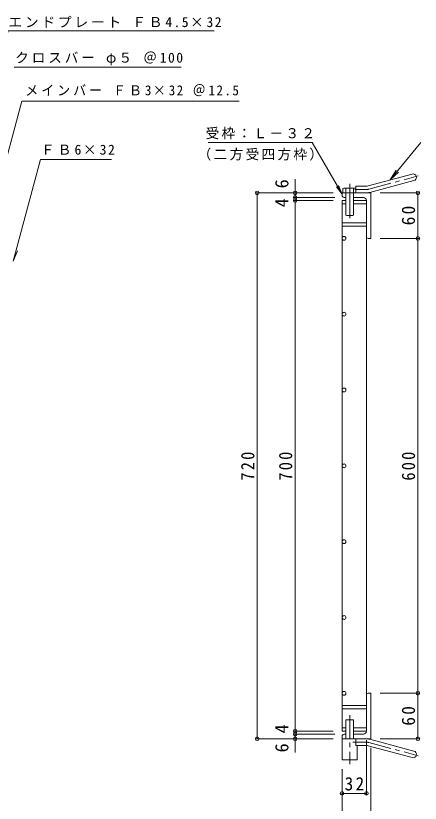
# Model space of a CAD drawing. Units: millimetres at full size, sheet at 1:6. Extents: x -1029 to 1061, y -825 to 760.
# Drawn here: x -385 to 149, y -279 to 760 of the extents above; entities that cross this region are included whole.
import ezdxf
from ezdxf.enums import TextEntityAlignment as Align

# ---------------------------------------------------------------- set-up
doc = ezdxf.new("R2010")
doc.units = ezdxf.units.MM
doc.header["$LTSCALE"] = 6
doc.header["$PDMODE"] = 32
doc.header["$PDSIZE"] = 4.8
doc.linetypes.add('CHAIN1', pattern=[8, 5, -1, 1, -1])
doc.linetypes.add('CHAIN2', pattern=[12, 9, -1, 1, -1])
for name, color, linetype, lineweight in [('A-1', 2, 'Continuous', 9), ('A-2', 3, 'Continuous', 9), ('A-4', 7, 'Continuous', 9), ('A-5', 7, 'Continuous', 9), ('A-9', 4, 'Continuous', 9)]:
    doc.layers.add(name, color=color, linetype=linetype, lineweight=lineweight)
doc.styles.add('ＭＳ ゴシック', font='')
doc.styles.get('ＭＳ ゴシック').set_extended_font_data('MS Gothic')

msp = doc.modelspace()

# ---------------------------------------------------------------- linework, layer by layer
at = {"layer": 'A-1'}
for p, q in [((80.18, 535.334), (138.371, 550.926)), ((82.509, 526.641), (140.7, 542.233)), ((64.035, 526.028), (64.035, 535.027)), ((77.851, 535.027), (64.035, 535.027)), ((46.035, 522.527), (46.035, 526.028)), ((84.036, 526.028), (46.035, 526.028)), ((51.035, 520.027), (48.535, 520.027)), ((74.036, 520.027), (61.035, 520.027)), ((84.036, 526.028), (84.036, 466.028)), ((78.036, 516.027), (78.036, 468.527)), ((80.535, 466.028), (84.036, 466.028)), ((80.535, -133.973), (84.036, -133.973)), ((84.036, -193.972), (84.036, -133.973)), ((78.036, -183.972), (78.036, -136.472)), ((46.035, -190.472), (46.035, -193.972)), ((84.036, -193.972), (46.035, -193.972)), ((51.035, -187.972), (48.535, -187.972)), ((74.036, -187.972), (61.035, -187.972)), ((64.035, -193.972), (64.035, -202.972)), ((82.509, -194.586), (140.7, -210.178)), ((77.851, -202.972), (64.035, -202.972)), ((80.18, -203.279), (138.371, -218.871))]:
    msp.add_line(p, q, dxfattribs=at)
at = {"layer": 'A-1', "linetype": 'CHAIN1'}
for p, q in [((81.344, 530.988), (146.511, 548.449)), ((77.85, 530.527), (62.737, 530.527)), ((77.85, -198.472), (60.231, -198.472)), ((81.344, -198.933), (146.511, -216.394))]:
    msp.add_line(p, q, dxfattribs=at)
at = {"layer": 'A-1'}
for centre, radius, start, end in [((139.536, 546.58), 4.5, 285.00014, 104.99991), ((77.851, 544.027), 9, 270, 285.00002), ((48.535, 522.527), 2.5, 180, 270), ((74.036, 516.027), 4, 0, 90), ((77.85, 544.027), 18, 270, 285), ((80.535, 468.527), 2.5, 180, 270), ((80.535, -136.472), 2.5, 90, 180), ((74.036, -183.972), 4, 270, 0), ((48.535, -190.472), 2.5, 90, 180), ((77.85, -211.972), 18, 75, 90), ((77.851, -211.972), 9, 74.99998, 90), ((139.536, -214.525), 4.5, 255.00009, 74.99986)]:
    msp.add_arc(centre, radius, start, end, dxfattribs=at)
at = {"layer": 'A-1', "linetype": 'CHAIN1'}
for centre, start, end in [((77.85, 544.027), 270, 284.99995), ((77.85, -211.972), 75.00005, 90)]:
    msp.add_arc(centre, 13.5, start, end, dxfattribs=at)
at = {"layer": 'A-2'}
for p, q in [((46.035, 516.027), (51.035, 516.027)), ((46.035, 516.027), (46.035, -183.972)), ((46.035, 511.527), (51.035, 511.527)), ((61.035, 516.027), (78.036, 516.027)), ((78.035, -179.472), (78.035, 164.528)), ((46.035, -179.472), (51.035, -179.472)), ((46.035, -183.972), (51.035, -183.972)), ((61.035, -179.472), (78.035, -179.472)), ((61.035, -183.972), (78.036, -183.972))]:
    msp.add_line(p, q, dxfattribs=at)
at = {"layer": 'A-2', "color": 4}
for p, q in [((46.035, 486.527), (78.035, 486.527)), ((46.035, 482.028), (78.035, 482.028)), ((46.035, -149.972), (78.035, -149.972)), ((46.035, -154.472), (78.035, -154.472))]:
    msp.add_line(p, q, dxfattribs=at)
at = {"layer": 'A-2'}
msp.add_lwpolyline([(61.035, 511.527), (78.035, 511.527), (78.035, 164.528)], dxfattribs=at)
for centre in [(48.535, 466.028), (48.535, 366.028), (48.535, 266.028), (48.535, 166.028), (48.535, 66.028), (48.535, -33.972), (48.535, -133.972)]:
    msp.add_circle(centre, 2.5, dxfattribs=at)
at = {"layer": 'A-4'}
for p, q in [((-15.965, 526.028), (-15.965, 544.027)), ((-67.765, 526.028), (34.035, 526.028)), ((-65.965, 526.028), (-65.965, -193.972)), ((-17.765, 520.027), (36.535, 520.027)), ((-15.965, 526.028), (-15.965, 520.027)), ((-15.965, 520.027), (-15.965, 516.027)), ((147.836, 526.028), (96.036, 526.028)), ((146.036, 526.028), (146.036, 466.028)), ((-17.765, 516.027), (34.035, 516.027)), ((-15.965, 516.027), (-15.965, -183.972)), ((147.836, 466.028), (96.036, 466.028)), ((146.036, 466.028), (146.036, -133.973)), ((147.836, -133.973), (96.036, -133.973)), ((146.036, -133.973), (146.036, -193.972)), ((-17.765, -183.972), (34.035, -183.972)), ((-15.965, -183.972), (-15.965, -187.972)), ((-67.765, -193.972), (34.035, -193.972)), ((-17.765, -187.972), (36.535, -187.972)), ((-15.965, -187.972), (-15.965, -193.972)), ((-15.965, -193.972), (-15.965, -211.972)), ((78.036, -267.772), (78.036, -195.972)), ((147.836, -193.972), (96.036, -193.972)), ((84.036, -317.772), (84.036, -205.972)), ((46.035, -317.772), (46.035, -233.972)), ((46.035, -265.972), (78.036, -265.972))]:
    msp.add_line(p, q, dxfattribs=at)
for p in [(-65.965, 526.028), (-15.965, 526.028), (-15.965, 520.027), (146.036, 526.028), (-15.965, 516.027), (146.036, 466.028), (146.036, -133.973), (-15.965, -183.972), (-15.965, -187.972), (-65.965, -193.972), (-15.965, -193.972), (146.036, -193.972), (46.035, -265.972), (78.036, -265.972)]:
    msp.add_point(p, dxfattribs=at)
at = {"layer": 'A-5'}
for p, q in [((-386.503, 691.761), (-166.342, 691.761)), ((-417.6, 494.749), (-376.407, 647.162)), ((-376.407, 647.162), (-89.996, 647.162)), ((-130.885, 592.555), (6.615, 592.555)), ((6.615, 592.555), (46.035, 524.278)), ((109.275, 543.13), (149.773, 592.555)), ((109.275, 543.13), (117.186, 555.874)), ((109.275, 543.13), (120.215, 553.393)), ((46.035, 524.278), (38.426, 534.194)), ((46.035, 524.278), (41.252, 535.826)), ((-388.12, 435.892), (-382.379, 449.75))]:
    msp.add_line(p, q, dxfattribs=at)
for points in [[(-454.903, 516.028), (-394.444, 739.815), (-122.737, 739.815)], [(-388.12, 435.892), (-352.117, 570.257), (-258.349, 570.257)]]:
    msp.add_lwpolyline(points, dxfattribs=at)
at = {"layer": 'A-9'}
for p, q in [((47.15, 531.684), (47.15, 526.028)), ((62.978, 532.427), (49.093, 532.427)), ((51.035, 526.028), (51.035, 531.684)), ((61.035, 526.028), (61.035, 531.684)), ((51.035, 496.84), (51.035, 526.028)), ((61.035, 496.84), (61.035, 526.028)), ((51.847, 496.027), (51.035, 496.84)), ((51.847, 496.027), (60.223, 496.027)), ((60.223, 496.027), (61.035, 496.84)), ((61.035, -168.972), (51.035, -168.972)), ((51.035, -193.972), (51.035, -168.972)), ((61.035, -193.972), (61.035, -168.972)), ((66.035, -202.972), (66.035, -221.972))]:
    msp.add_line(p, q, dxfattribs=at)
at = {"layer": 'A-9', "linetype": 'CHAIN2'}
msp.add_line((56.035, 538.168), (56.035, 492.494), dxfattribs=at)
at = {"layer": 'A-9', "linetype": 'CHAIN1'}
msp.add_line((56.035, -163.042), (56.035, -227.404), dxfattribs=at)
at = {"layer": 'A-9'}
msp.add_lwpolyline([(46.035, -193.972), (46.035, -221.972), (66.035, -221.972)], dxfattribs=at)
for centre, radius, start, end in [((49.093, 529.518), 2.91, 48.12389, 131.8763), ((56.035, 515.237), 17.19, 73.09029, 106.90971), ((62.978, 529.518), 2.91, 68.68713, 131.87611)]:
    msp.add_arc(centre, radius, start, end, dxfattribs=at)

# ---------------------------------------------------------------- texts
at = {"layer": 'A-4', "color": 2, "style": 'ＭＳ ゴシック'}
for s, p in [('6', (-19.565, 532.027)), ('4', (-19.565, 507.027)), ('4', (-19.565, -186.972)), ('6', (-19.565, -211.972))]:
    msp.add_text(s, height=17.6, rotation=90, dxfattribs=at).set_placement(p, align=Align.BOTTOM_LEFT)
at = {"layer": 'A-4', "color": 2, "char_height": 17.6, "attachment_point": 7, "rotation": 90, "style": 'ＭＳ ゴシック'}
for s, insert in [('\\T1.27;\\W0.95;60', (142.436, 483.278)), ('\\T1.27;\\W0.9;720', (-69.565, 146.528)), ('\\T1.27;\\W0.9;700', (-19.565, 146.527)), ('\\T1.27;\\W0.9;600', (142.436, 146.527)), ('\\T1.27;\\W0.95;60', (142.436, -176.722))]:
    msp.add_mtext(s, dxfattribs=dict(at, insert=insert))
at = {"layer": 'A-4', "color": 2, "insert": (49.285, -262.372), "char_height": 17.6, "attachment_point": 7, "style": 'ＭＳ ゴシック'}
msp.add_mtext('\\T1.27;\\W0.95;32', dxfattribs=at)
at = {"layer": 'A-5', "char_height": 13.2, "attachment_point": 7, "style": 'ＭＳ ゴシック'}
for s, insert in [('\\T1.21;エンドプレート\\~ＦＢ4.5×32', (-394.237, 743.973)), ('\\T1.21;クロスバー\\~φ５\\~＠100', (-385.342, 694.246)), ('\\T1.23;\\W0.95;メインバー\\~ＦＢ3×32\\~＠12.5', (-371.996, 653.528)), ('\\T1.17;受枠：Ｌ－３２', (-134.135, 596.716)), ('\\T1.23;ＦＢ6×32', (-351.349, 576.266)), ('\\T1.17;（二方受四方枠）', (-144.635, 568.684))]:
    msp.add_mtext(s, dxfattribs=dict(at, insert=insert))

doc.saveas('drawing.dxf')
